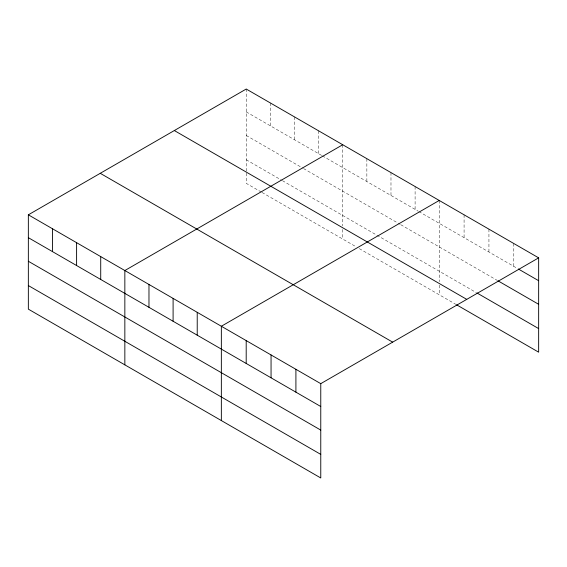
<?xml version="1.0" encoding="UTF-8"?>
<svg xmlns="http://www.w3.org/2000/svg" width="567" height="567" viewBox="0 0 567 567"><rect width="100%" height="100%" fill="white"/><g stroke="black" fill="none" stroke-linecap="round" stroke-linejoin="round"><path stroke-width="0.43" stroke-dasharray="2.83 2.13" d="M246.234 171.121L246.234 89.033M246.234 111.89L321.624 155.415M322.375 155.854L418.12 211.13M418.871 211.562L517.558 268.538M246.234 135.47L302.771 168.115M303.529 168.548L400.026 224.263M400.777 224.702L497.224 280.382M246.234 159.766L281.664 180.221M282.416 180.66L476.131 292.501M261.309 192.05L246.234 183.347L246.234 171.992M262.06 192.489L356.303 246.893M359.315 248.637L455.797 304.337M513.794 243.512L513.794 266.37M488.938 229.16L488.938 252.017M464.082 214.808L464.082 237.665M439.227 200.456L439.227 281.671M439.227 285.166L439.227 294.776M415.101 186.529L415.101 209.386M390.982 172.602L390.982 195.459M366.856 158.675L366.856 181.532M342.73 144.748L342.73 225.964M342.73 229.451L342.73 239.061M318.604 130.814L318.604 153.671M294.479 116.887L294.479 139.744M270.353 102.96L270.353 125.817"/><path stroke-width="0.85" d="M28.35 214.822L320.766 383.653L320.766 477.967L28.35 309.143L28.35 214.822L246.234 89.033L538.65 257.857L538.65 352.178L456.548 304.777M342.73 144.748L124.846 270.537L124.846 364.85M439.227 200.456L221.35 326.252L221.35 420.565M320.766 383.653L538.65 257.857M518.316 268.978L538.65 280.715M497.975 280.814L538.65 304.295M476.89 292.933L538.65 328.591M174.331 130.545L466.747 299.369M100.253 173.311L392.669 342.142M28.35 237.679L320.766 406.511M28.35 261.267L320.766 430.091M28.35 285.562L320.766 454.387M295.91 369.301L295.91 392.158M271.054 354.949L271.054 377.806M246.198 340.604L246.198 363.461M197.224 312.325L197.224 335.182M173.098 298.398L173.098 321.255M148.972 284.464L148.972 307.321M100.72 256.61L100.72 279.467M76.602 242.683L76.602 265.54M52.476 228.756L52.476 251.613"/></g></svg>
